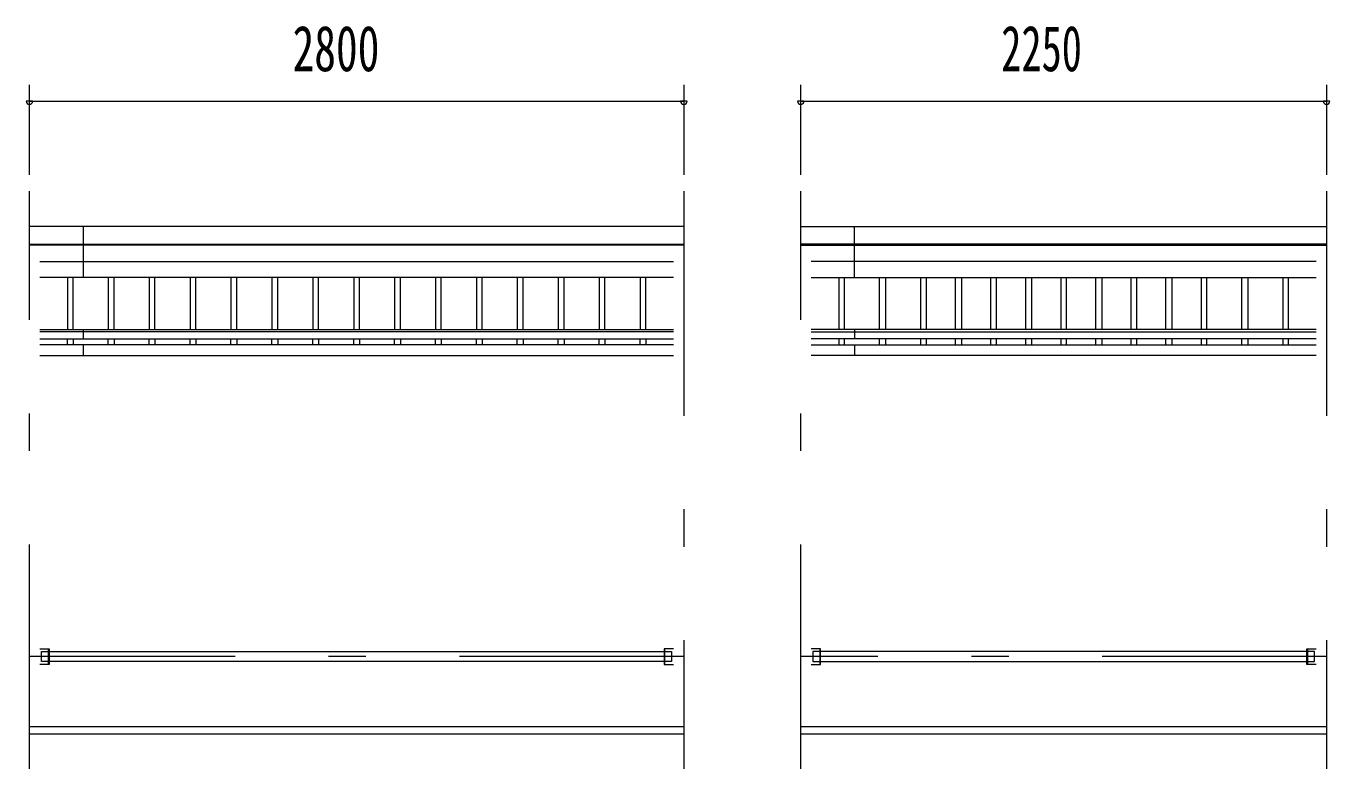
# Model space of a CAD drawing. Units: millimetres, scale not verified. Extents: x -32711 to 32716, y -14700 to 14700.
# Drawn here: x -21419 to -15841, y 2978 to 6154 of the extents above; entities that cross this region are included whole.
import ezdxf
from ezdxf.enums import TextEntityAlignment as Align

# ---------------------------------------------------------------- set-up
doc = ezdxf.new("R2010")
doc.units = ezdxf.units.MM
doc.header["$LTSCALE"] = 80
doc.linetypes.add('USER3', pattern=[24, 12, -5, 2, -5])
for name, color, linetype, lineweight in [('0-2_1-07BOLD', 7, 'Continuous', 18), ('0-3_1-27CENTER', 3, 'USER3', 18), ('0-4_1-47THIN', 4, 'Continuous', 18), ('0-5_1-57DIM', 3, 'Continuous', 18)]:
    doc.layers.add(name, color=color, linetype=linetype, lineweight=lineweight)
doc.styles.add('ＭＳ ゴシック', font='')
doc.styles.get('ＭＳ ゴシック').set_extended_font_data('MS Gothic')

msp = doc.modelspace()

# ---------------------------------------------------------------- linework, layer by layer
at = {"layer": '0-2_1-07BOLD'}
for p, q in [((-18605.08, 5296.54), (-21405.08, 5296.54)), ((-21175.08, 5296.54), (-21175.08, 5078.35)), ((-18105.08, 5296.54), (-15855.08, 5296.54)), ((-17875.08, 5078.35), (-17875.08, 5296.54)), ((-21405.08, 5221.4), (-18605.08, 5221.4)), ((-18605.08, 5217.32), (-21405.08, 5217.32)), ((-15855.08, 5221.4), (-18105.08, 5221.4)), ((-18105.08, 5217.32), (-15855.08, 5217.32)), ((-21360.53, 5147.84), (-18649.63, 5147.84)), ((-15899.63, 5147.84), (-18060.53, 5147.84)), ((-18649.63, 5078.35), (-21360.53, 5078.35)), ((-18060.53, 5078.35), (-15899.63, 5078.35)), ((-21360.53, 4856.72), (-18649.63, 4856.72)), ((-21175.08, 4856.72), (-21175.08, 4816.69)), ((-15899.63, 4856.72), (-18060.53, 4856.72)), ((-17875.08, 4856.72), (-17875.08, 4816.69)), ((-18649.63, 4846.3), (-21360.53, 4846.3)), ((-21360.53, 4816.69), (-18649.63, 4816.69)), ((-18060.53, 4846.3), (-15899.63, 4846.3)), ((-15899.63, 4816.69), (-18060.53, 4816.69)), ((-18649.63, 4790.36), (-21360.53, 4790.36)), ((-21360.53, 4745.36), (-18649.63, 4745.36)), ((-21175.08, 4790.36), (-21175.08, 4745.36)), ((-18060.53, 4790.36), (-15899.63, 4790.36)), ((-15899.63, 4745.36), (-18060.53, 4745.36)), ((-17875.08, 4790.36), (-17875.08, 4745.36)), ((-21352.58, 3436.19), (-21352.58, 3478.89)), ((-21323.74, 3424.54), (-21323.74, 3490.54)), ((-21323.73, 3490.54), (-21323.73, 3424.54)), ((-21320.54, 3424.54), (-21320.54, 3490.54)), ((-21320.53, 3478.89), (-18689.63, 3478.89)), ((-18686.43, 3424.54), (-18686.43, 3490.54)), ((-18023.73, 3490.54), (-18023.73, 3424.54)), ((-15939.63, 3478.89), (-18020.53, 3478.89)), ((-15939.62, 3490.54), (-15939.62, 3424.54)), ((-15936.43, 3424.54), (-15936.43, 3490.54)), ((-15907.57, 3478.89), (-15936.43, 3478.89)), ((-15936.42, 3490.54), (-15936.42, 3424.54)), ((-15907.58, 3436.19), (-15907.58, 3478.89)), ((-21320.53, 3424.54), (-21360.54, 3424.54)), ((-21323.73, 3436.19), (-21352.59, 3436.19)), ((-18689.63, 3436.19), (-21320.53, 3436.19)), ((-18657.58, 3436.19), (-18686.43, 3436.19)), ((-18020.53, 3436.19), (-15939.63, 3436.19)), ((-15936.43, 3436.19), (-15907.57, 3436.19)), ((-18605.08, 3157.54), (-21405.08, 3157.54)), ((-21405.08, 3127.54), (-18605.08, 3127.54)), ((-15855.08, 3157.54), (-18105.08, 3157.54)), ((-18105.08, 3127.54), (-15855.08, 3127.54))]:
    msp.add_line(p, q, dxfattribs=at)
for points in [[(-21360.54, 3490.54), (-21320.53, 3490.54), (-21320.53, 3424.54)], [(-21352.59, 3436.19), (-21352.59, 3478.89), (-21323.73, 3478.89)], [(-18649.63, 3490.54), (-18689.63, 3490.54), (-18689.63, 3424.54), (-18649.63, 3424.54)], [(-18686.43, 3478.89), (-18657.58, 3478.89), (-18657.58, 3436.19)], [(-18060.53, 3424.54), (-18020.53, 3424.54), (-18020.53, 3490.54), (-18060.53, 3490.54)], [(-18023.73, 3478.89), (-18052.58, 3478.89), (-18052.58, 3436.19), (-18023.73, 3436.19)], [(-15899.62, 3424.54), (-15939.63, 3424.54), (-15939.63, 3490.54), (-15899.62, 3490.54)]]:
    msp.add_lwpolyline(points, dxfattribs=at)
at = {"layer": '0-3_1-27CENTER'}
for p, q in [((-21405.08, 2977.54), (-21405.08, 5447.54)), ((-18605.08, 5447.54), (-18605.08, 2977.54)), ((-18105.08, 2977.54), (-18105.08, 5447.54)), ((-15855.08, 5447.54), (-15855.08, 2977.54)), ((-18605.08, 3457.54), (-21405.08, 3457.54)), ((-15855.08, 3457.54), (-18105.08, 3457.54))]:
    msp.add_line(p, q, dxfattribs=at)
at = {"layer": '0-4_1-47THIN'}
for p, q in [((-21242.58, 5078.35), (-21242.58, 4856.72)), ((-21217.58, 4856.72), (-21217.58, 5078.35)), ((-21067.58, 5078.35), (-21067.58, 4856.72)), ((-21042.58, 4856.72), (-21042.58, 5078.35)), ((-20892.58, 5078.35), (-20892.58, 4856.72)), ((-20867.58, 4856.72), (-20867.58, 5078.35)), ((-20717.58, 5078.35), (-20717.58, 4856.72)), ((-20692.58, 4856.72), (-20692.58, 5078.35)), ((-20542.58, 5078.35), (-20542.58, 4856.72)), ((-20517.58, 4856.72), (-20517.58, 5078.35)), ((-20367.58, 5078.35), (-20367.58, 4856.72)), ((-20342.58, 4856.72), (-20342.58, 5078.35)), ((-20192.58, 5078.35), (-20192.58, 4856.72)), ((-20167.58, 4856.72), (-20167.58, 5078.35)), ((-20017.58, 5078.35), (-20017.58, 4856.72)), ((-19992.58, 4856.72), (-19992.58, 5078.35)), ((-19842.58, 5078.35), (-19842.58, 4856.72)), ((-19817.58, 4856.72), (-19817.58, 5078.35)), ((-19667.58, 5078.35), (-19667.58, 4856.72)), ((-19642.58, 4856.72), (-19642.58, 5078.35)), ((-19492.58, 5078.35), (-19492.58, 4856.72)), ((-19467.58, 4856.72), (-19467.58, 5078.35)), ((-19317.58, 5078.35), (-19317.58, 4856.72)), ((-19292.58, 4856.72), (-19292.58, 5078.35)), ((-19142.58, 5078.35), (-19142.58, 4856.72)), ((-19117.58, 4856.72), (-19117.58, 5078.35)), ((-18967.58, 5078.35), (-18967.58, 4856.72)), ((-18942.58, 4856.72), (-18942.58, 5078.35)), ((-18792.58, 5078.35), (-18792.58, 4856.72)), ((-18767.58, 4856.72), (-18767.58, 5078.35)), ((-17942.58, 5078.35), (-17942.58, 4856.72)), ((-17917.58, 4856.72), (-17917.58, 5078.35)), ((-17767.58, 4856.72), (-17767.58, 5078.35)), ((-17742.58, 5078.35), (-17742.58, 4856.72)), ((-17592.58, 5078.35), (-17592.58, 4856.72)), ((-17567.58, 4856.72), (-17567.58, 5078.35)), ((-17442.58, 4856.72), (-17442.58, 5078.35)), ((-17417.58, 5078.35), (-17417.58, 4856.72)), ((-17292.58, 5078.35), (-17292.58, 4856.72)), ((-17267.58, 4856.72), (-17267.58, 5078.35)), ((-17142.58, 4856.72), (-17142.58, 5078.35)), ((-17117.58, 5078.35), (-17117.58, 4856.72)), ((-16992.58, 5078.35), (-16992.58, 4856.72)), ((-16967.58, 4856.72), (-16967.58, 5078.35)), ((-16842.58, 4856.72), (-16842.58, 5078.35)), ((-16817.58, 5078.35), (-16817.58, 4856.72)), ((-16692.58, 5078.35), (-16692.58, 4856.72)), ((-16667.58, 4856.72), (-16667.58, 5078.35)), ((-16542.58, 4856.72), (-16542.58, 5078.35)), ((-16517.58, 5078.35), (-16517.58, 4856.72)), ((-16392.58, 5078.35), (-16392.58, 4856.72)), ((-16367.58, 4856.72), (-16367.58, 5078.35)), ((-16217.58, 4856.72), (-16217.58, 5078.35)), ((-16192.58, 5078.35), (-16192.58, 4856.72)), ((-16042.58, 5078.35), (-16042.58, 4856.72)), ((-16017.58, 4856.72), (-16017.58, 5078.35)), ((-21242.58, 4790.36), (-21242.58, 4816.69)), ((-21217.58, 4816.69), (-21217.58, 4790.36)), ((-21067.58, 4790.36), (-21067.58, 4816.69)), ((-21042.58, 4816.69), (-21042.58, 4790.36)), ((-20892.58, 4790.36), (-20892.58, 4816.69)), ((-20867.58, 4816.69), (-20867.58, 4790.36)), ((-20717.58, 4790.36), (-20717.58, 4816.69)), ((-20692.58, 4816.69), (-20692.58, 4790.36)), ((-20542.58, 4790.36), (-20542.58, 4816.69)), ((-20517.58, 4816.69), (-20517.58, 4790.36)), ((-20367.58, 4790.36), (-20367.58, 4816.69)), ((-20342.58, 4816.69), (-20342.58, 4790.36)), ((-20192.58, 4790.36), (-20192.58, 4816.69)), ((-20167.58, 4816.69), (-20167.58, 4790.36)), ((-20017.58, 4790.36), (-20017.58, 4816.69)), ((-19992.58, 4816.69), (-19992.58, 4790.36)), ((-19842.58, 4790.36), (-19842.58, 4816.69)), ((-19817.58, 4816.69), (-19817.58, 4790.36)), ((-19667.58, 4790.36), (-19667.58, 4816.69)), ((-19642.58, 4816.69), (-19642.58, 4790.36)), ((-19492.58, 4790.36), (-19492.58, 4816.69)), ((-19467.58, 4816.69), (-19467.58, 4790.36)), ((-19317.58, 4790.36), (-19317.58, 4816.69)), ((-19292.58, 4816.69), (-19292.58, 4790.36)), ((-19142.58, 4790.36), (-19142.58, 4816.69)), ((-19117.58, 4816.69), (-19117.58, 4790.36)), ((-18967.58, 4790.36), (-18967.58, 4816.69)), ((-18942.58, 4816.69), (-18942.58, 4790.36)), ((-18792.58, 4790.36), (-18792.58, 4816.69)), ((-18767.58, 4816.69), (-18767.58, 4790.36)), ((-17942.58, 4816.69), (-17942.58, 4790.36)), ((-17917.58, 4790.36), (-17917.58, 4816.69)), ((-17767.58, 4790.36), (-17767.58, 4816.69)), ((-17742.58, 4816.69), (-17742.58, 4790.36)), ((-17592.58, 4816.69), (-17592.58, 4790.36)), ((-17567.58, 4790.36), (-17567.58, 4816.69)), ((-17442.58, 4790.36), (-17442.58, 4816.69)), ((-17417.58, 4816.69), (-17417.58, 4790.36)), ((-17292.58, 4816.69), (-17292.58, 4790.36)), ((-17267.58, 4790.36), (-17267.58, 4816.69)), ((-17142.58, 4790.36), (-17142.58, 4816.69)), ((-17117.58, 4816.69), (-17117.58, 4790.36)), ((-16992.58, 4816.69), (-16992.58, 4790.36)), ((-16967.58, 4790.36), (-16967.58, 4816.69)), ((-16842.58, 4790.36), (-16842.58, 4816.69)), ((-16817.58, 4816.69), (-16817.58, 4790.36)), ((-16692.58, 4816.69), (-16692.58, 4790.36)), ((-16667.58, 4790.36), (-16667.58, 4816.69)), ((-16542.58, 4790.36), (-16542.58, 4816.69)), ((-16517.58, 4816.69), (-16517.58, 4790.36)), ((-16392.58, 4816.69), (-16392.58, 4790.36)), ((-16367.58, 4790.36), (-16367.58, 4816.69)), ((-16217.58, 4790.36), (-16217.58, 4816.69)), ((-16192.58, 4816.69), (-16192.58, 4790.36)), ((-16042.58, 4816.69), (-16042.58, 4790.36)), ((-16017.58, 4790.36), (-16017.58, 4816.69))]:
    msp.add_line(p, q, dxfattribs=at)
at = {"layer": '0-5_1-57DIM'}
for p, q in [((-21405.08, 5517.54), (-21405.08, 5902.54)), ((-18605.08, 5902.54), (-18605.08, 5517.54)), ((-18105.08, 5517.54), (-18105.08, 5902.54)), ((-15855.08, 5902.54), (-15855.08, 5517.54)), ((-21391.08, 5832.54), (-21419.08, 5832.54)), ((-21405.08, 5832.54), (-18605.08, 5832.54)), ((-18591.08, 5832.54), (-18619.08, 5832.54)), ((-18091.08, 5832.54), (-18119.08, 5832.54)), ((-18105.08, 5832.54), (-15855.08, 5832.54)), ((-15841.08, 5832.54), (-15869.08, 5832.54))]:
    msp.add_line(p, q, dxfattribs=at)
for centre in [(-21405.08, 5832.54), (-18605.08, 5832.54), (-18105.08, 5832.54), (-15855.08, 5832.54)]:
    msp.add_arc(centre, 14, 180, 0, dxfattribs=at)

# ---------------------------------------------------------------- texts
at = {"layer": '0-5_1-57DIM', "color": 7, "style": 'ＭＳ ゴシック'}
for s, width, p in [('2800', 0.7, (-20278.98, 5902.54)), ('2250', 0.65, (-17247.1, 5902.54))]:
    msp.add_text(s, height=195, dxfattribs=dict(at, width=width)).set_placement(p, align=Align.BOTTOM_LEFT)

doc.saveas('drawing.dxf')
